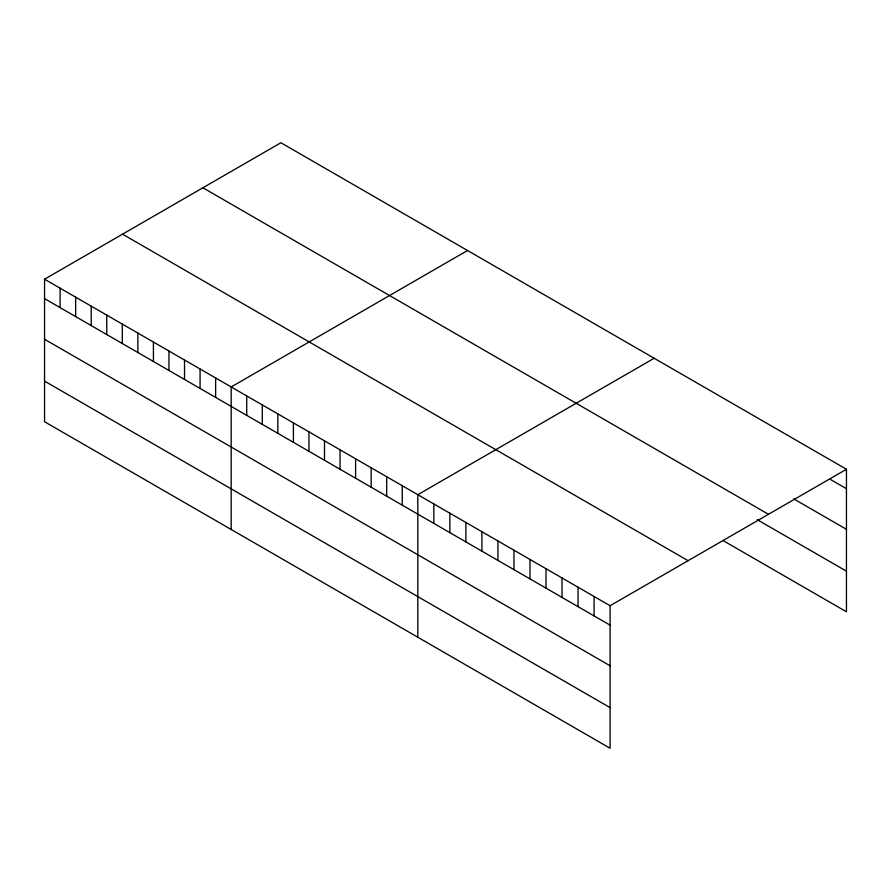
<?xml version="1.0" encoding="UTF-8"?>
<svg xmlns="http://www.w3.org/2000/svg" width="891" height="891" viewBox="0 0 891 891"><rect width="100%" height="100%" fill="white"/><g stroke="black" fill="none" stroke-linecap="round" stroke-linejoin="round"><path stroke-width="1.34" d="M44.55 279.206L610.101 605.724L610.101 748.251L44.55 421.733L44.55 279.206L280.899 142.749L846.45 469.267L846.45 611.794L722.835 540.425M467.53 250.505L231.181 386.961L231.181 529.477M654.161 358.26L417.812 494.705L417.812 637.232M610.101 605.724L846.45 469.267M830.423 479.447L846.45 488.702M793.803 498.927L846.45 529.321M202.903 187.778L768.454 514.296M757.172 519.631L846.45 571.176M122.546 234.177L688.097 560.695M44.55 298.641L610.101 625.159M44.55 339.259L610.101 665.777M44.55 381.114L610.101 707.621M594.074 596.469L594.074 615.904M578.047 587.225L578.047 606.648M562.032 577.969L562.032 597.404M546.005 568.725L546.005 588.149M529.978 559.47L529.978 578.894M513.962 550.215L513.962 569.65M497.935 540.971L497.935 560.394M481.908 531.715L481.908 551.139M465.882 522.46L465.882 541.895M449.866 513.216L449.866 532.64M433.839 503.961L433.839 523.385M402.264 485.729L402.264 505.164M386.705 476.752L386.705 496.176M371.157 467.775L371.157 487.199M355.598 458.798L355.598 478.222M340.05 449.81L340.05 469.245M324.502 440.833L324.502 460.257M308.943 431.857L308.943 451.28M293.395 422.88L293.395 442.304M277.836 413.892L277.836 433.327M262.288 404.915L262.288 424.35M246.729 395.938L246.729 415.362M215.633 377.984L215.633 397.408M200.074 368.997L200.074 388.431M184.526 360.02L184.526 379.455M168.967 351.043L168.967 370.467M153.419 342.066L153.419 361.49M137.871 333.078L137.871 352.513M122.312 324.101L122.312 343.536M106.764 315.124L106.764 334.548M91.205 306.148L91.205 325.571M75.657 297.171L75.657 316.595M60.098 288.183L60.098 307.618"/></g></svg>
